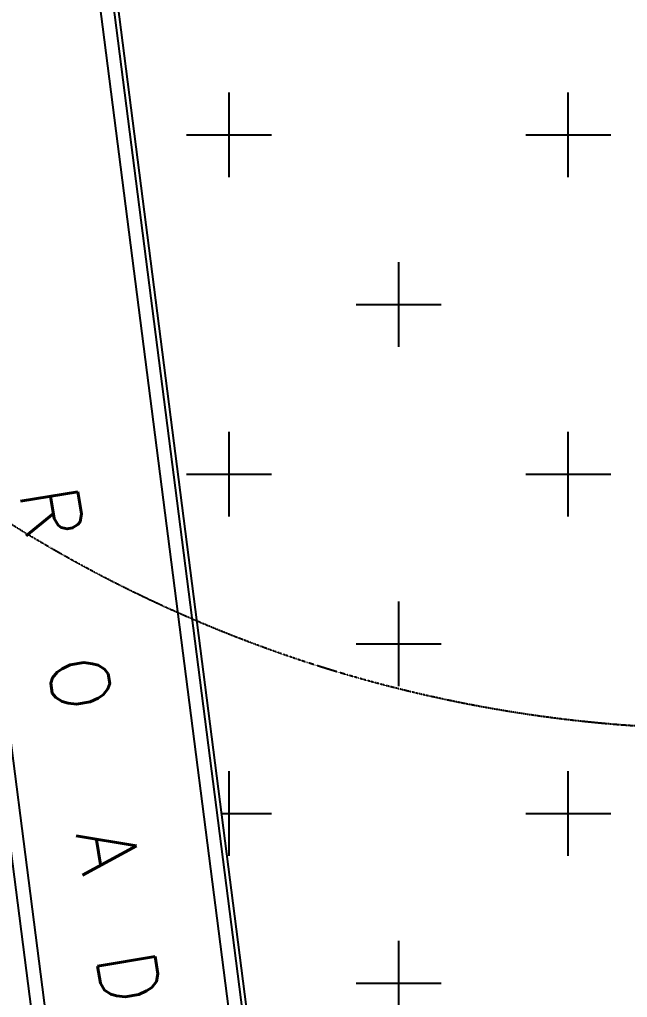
# Model space of a CAD drawing. Header units: inches. Extents: x 2621776591 to 2623670951, y 363331607 to 364354604.
# Drawn here: x 2622110912 to 2622142272, y 364089727 to 364140165 of the extents above; entities that cross this region are included whole.
import ezdxf

# ---------------------------------------------------------------- set-up
doc = ezdxf.new("R2010")
doc.units = ezdxf.units.IN
doc.header["$MEASUREMENT"] = 0
doc.linetypes.add('BORDERX2', pattern=[3.5, 1, -0.5, 1, -0.5, 0, -0.5])
for name, color, linetype in [('_PRD', 7, 'Continuous'), ('DIM', 8, 'Continuous'), ('TEXT2', 1, 'Continuous')]:
    doc.layers.add(name, color=color, linetype=linetype)
doc.layers.add('CRANE', color=7, linetype='Continuous', true_color=0x7f3f7f)
doc.styles.add('ROMANS', font='romans')

# ---------------------------------------------------------------- blocks, each defined once
blk = doc.blocks.new('A$C3b4efab6')
at = {"layer": '_PRD', "color": 8, "ltscale": 20000}
for points in [[(-403396, -101220), (-420919, 35388)], [(-402717, -101009), (-420225, 35477)], [(-413414, -102506), (-430937, 34103)], [(-412735, -102294), (-430243, 34192)]]:
    blk.add_lwpolyline(points, dxfattribs=at)
blk = doc.blocks.new('A$Cfe87a000')
h = blk.add_hatch()
h.set_pattern_fill('CROSS', color=190, scale=35000)
h.set_pattern_definition([(0, (-2621685475, -364093291), (8750, 8750), [4375, -13125]), (90, (-2621683288, -364095478.5), (-8750, 8750), [4375, -13125])])
h.paths.add_polyline_path([(0, 0), (-30586, -3867), (-13078, -140353), (-8315, -149578), (-6733, -162482), (-8967, -172401), (3518, -269734, 0.302123), (7001, -273750), (33332, -264064)])
at = {"color": 190}
blk.add_lwpolyline([(0, 0), (-30586, -3867), (-13078, -140353), (-8315, -149578), (-6733, -162482), (-8967, -172401), (3518, -269734)], dxfattribs=at)

msp = doc.modelspace()

# ---------------------------------------------------------------- linework, layer by layer
at = {"layer": 'CRANE', "color": 82, "linetype": 'BORDERX2', "true_color": 0x33cc00}
msp.add_circle((2622147483.4, 364173563.3, 0), 70000, dxfattribs=at)

# ---------------------------------------------------------------- block references
at = {"color": 190}
msp.add_blockref('A$Cfe87a000', (2622142902.7, 364173278.9), dxfattribs=at)
at = {"layer": 'DIM'}
msp.add_blockref('A$C3b4efab6', (2622532343.8, 364133909.7), dxfattribs=at)

# ---------------------------------------------------------------- texts
at = {"layer": 'TEXT2', "insert": (2622114567, 364102754.4), "char_height": 3000, "attachment_point": 5, "rotation": 279.42713, "style": 'ROMANS'}
msp.add_mtext('\\A1;R   O   A  D', dxfattribs=at)

doc.saveas('drawing.dxf')
